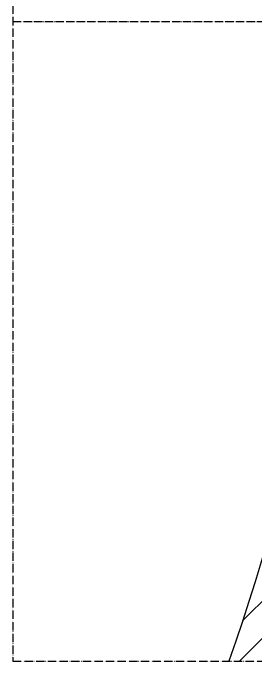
# Model space of a CAD drawing. Header units: millimetres. Extents: x 352 to 14123, y 79 to 19556.
# Drawn here: x 7101 to 7449, y 10044 to 10974 of the extents above; entities that cross this region are included whole.
import ezdxf

# ---------------------------------------------------------------- set-up
doc = ezdxf.new("R2010")
doc.units = ezdxf.units.MM
doc.linetypes.add('ACAD_ISO04W100', pattern=[30.5, 24, -3, 0.5, -3])
doc.linetypes.add('ACAD_ISO05W100', pattern=[33, 24, -3, 0, -3, 0, -3])
for name, color, linetype in [('LAYER1', 1, 'ACAD_ISO04W100'), ('LAYER2', 2, 'Continuous'), ('LAYER3', 3, 'Continuous')]:
    doc.layers.add(name, color=color, linetype=linetype)

msp = doc.modelspace()

# ---------------------------------------------------------------- linework, layer by layer
at = {"layer": 'LAYER1', "ltscale": 0.5}
msp.add_line((7101.24124, 10961.51308), (7632.91923, 10961.51308), dxfattribs=at)
at = {"layer": 'LAYER2', "extrusion": (0, 0, -1)}
msp.add_ellipse((-2927.08077, 10961.51308), major_axis=(-10500, 0), ratio=0.5, start_param=3.141592654, end_param=3.317284324, dxfattribs=at)
at = {"layer": 'LAYER3', "linetype": 'ACAD_ISO05W100', "ltscale": 0.5}
for p, q in [((7101.24124, 11335.31331), (7101.24124, 10043.86977)), ((7101.24124, 10043.86977), (8124.05069, 10043.86977))]:
    msp.add_line(p, q, dxfattribs=at)
at = {"layer": 'LAYER3', "linetype": 'ByBlock', "ltscale": 2}
for p, q in [((7431.11665, 10101.60808), (7522.25414, 10192.74558)), ((7426.41134, 10043.86977), (7499.07056, 10116.52899))]:
    msp.add_line(p, q, dxfattribs=at)

doc.saveas('drawing.dxf')
